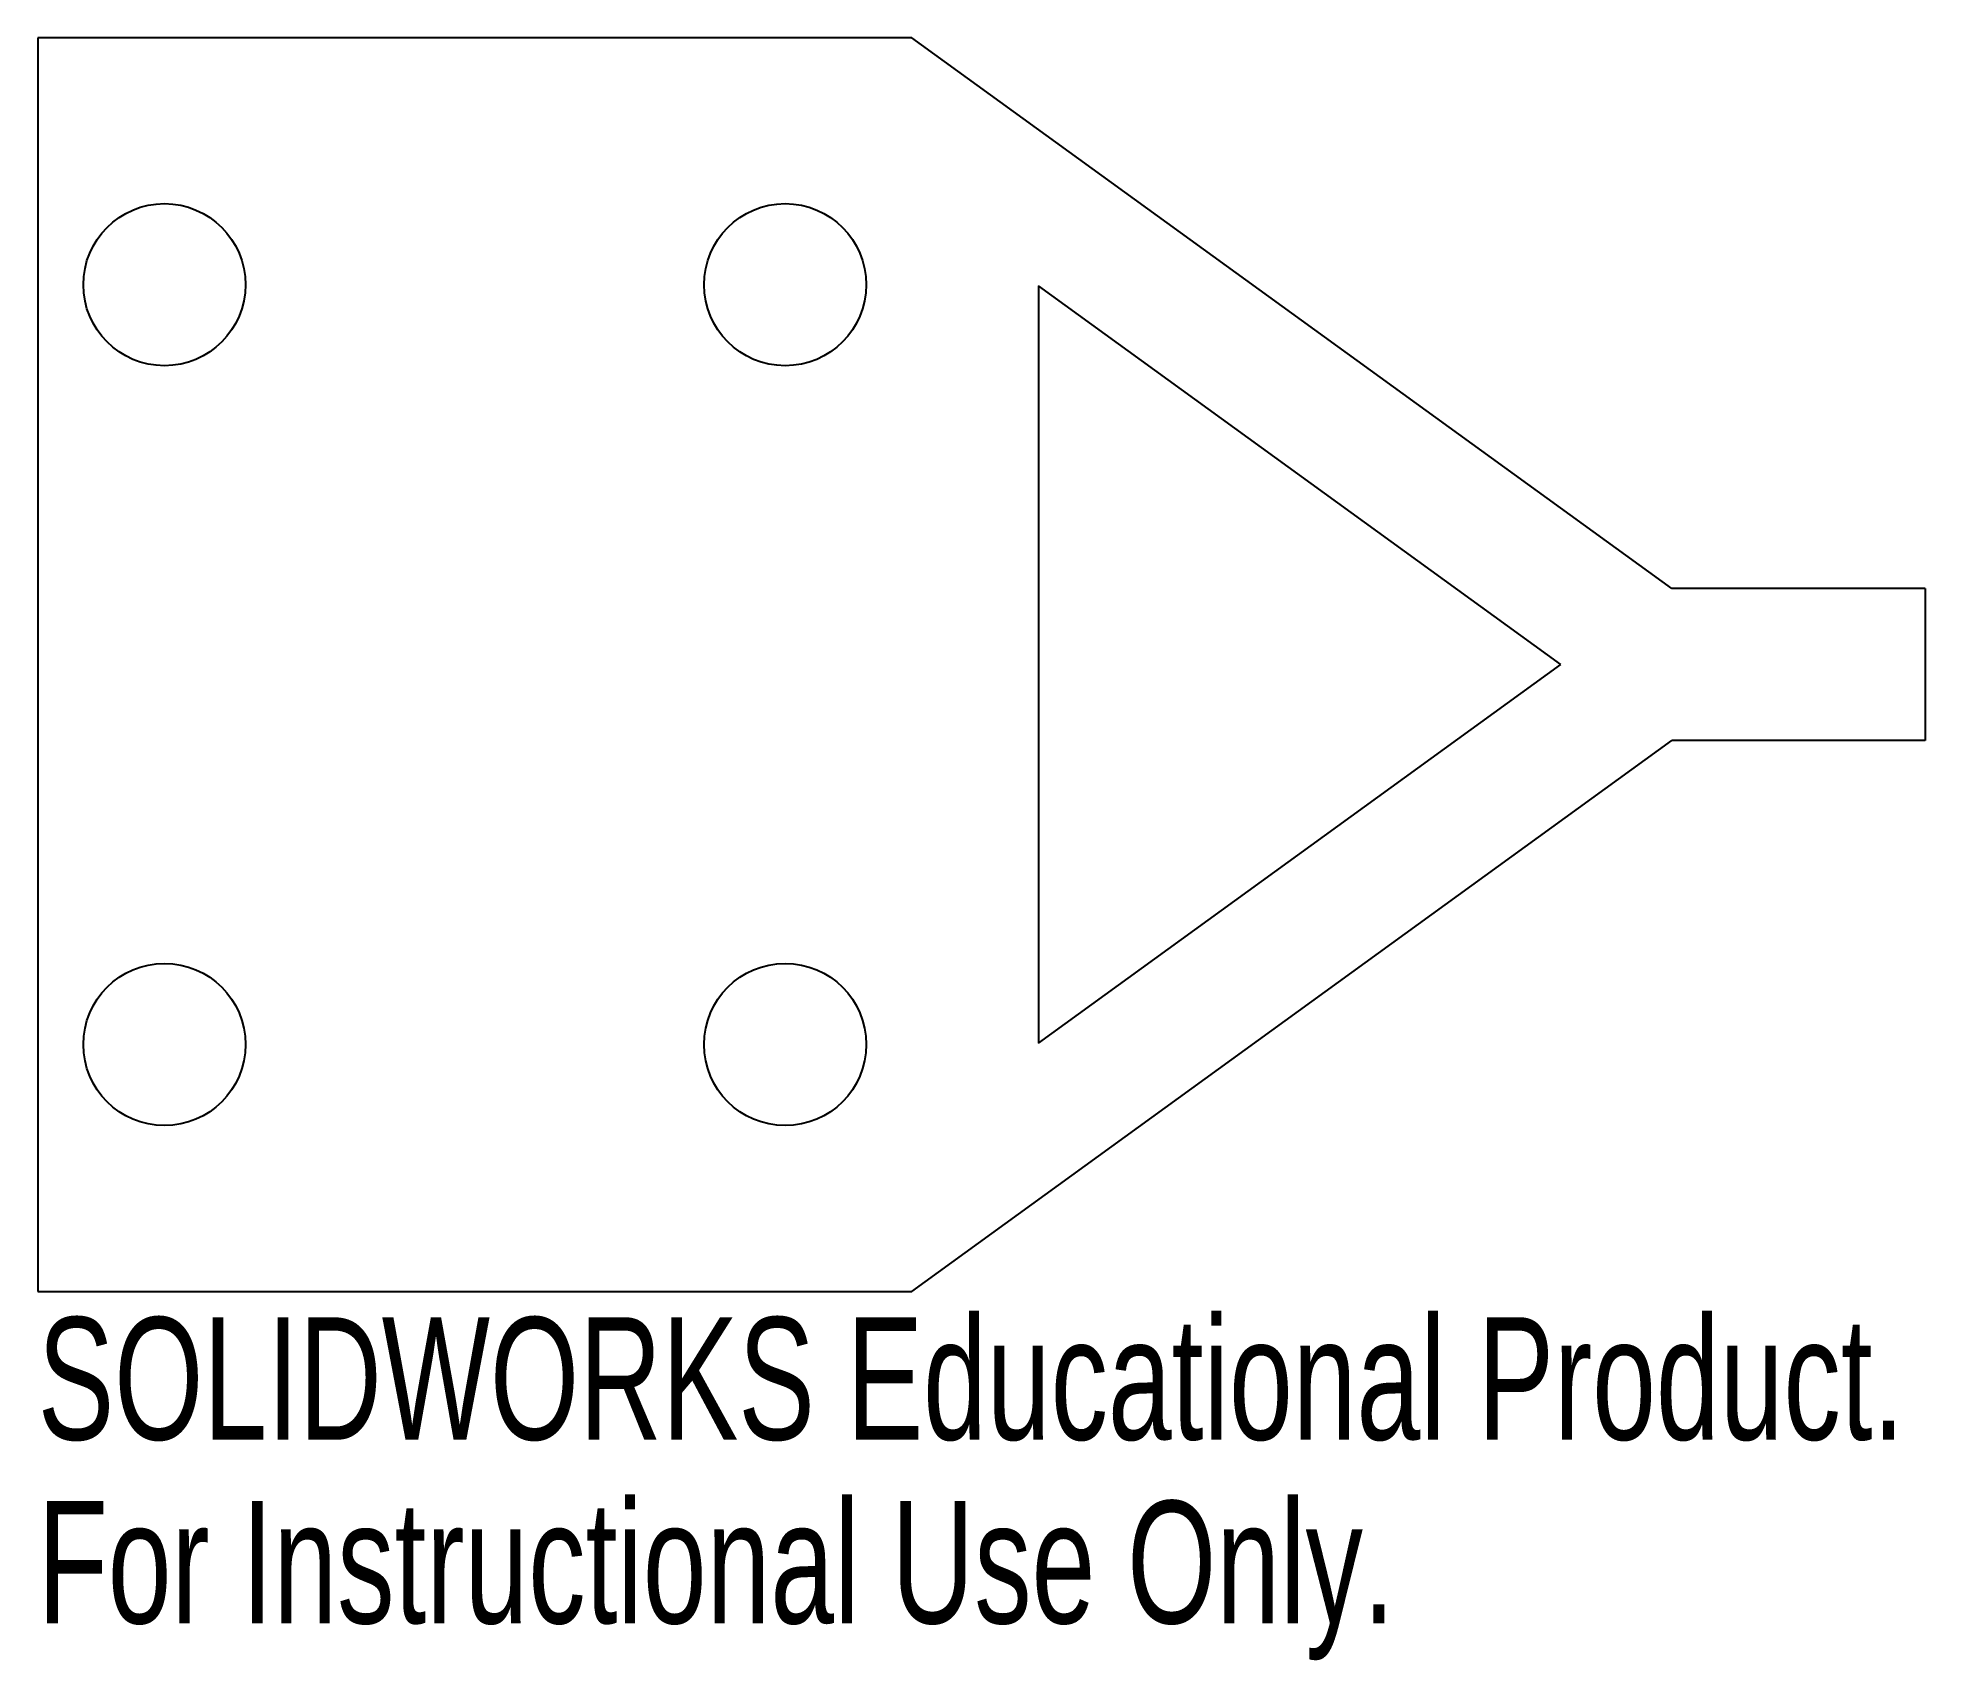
# Model space of a CAD drawing. Header units: millimetres. Extents: x 0 to 74.5, y -14.6 to 49.5.
import ezdxf

# ---------------------------------------------------------------- set-up
doc = ezdxf.new("R2010")
doc.units = ezdxf.units.MM
doc.styles.add('SLDTEXTSTYLE0', font='TXT', dxfattribs={"width": 0.7})

msp = doc.modelspace()

# ---------------------------------------------------------------- linework, layer by layer
at = {"color": 7, "linetype": 'Continuous', "lineweight": 25}
for p, q in [((34.5, 49.5), (0, 49.5)), ((0, 49.5), (0, 0)), ((64.5, 27.75), (34.5, 49.5)), ((39.5, 39.699), (39.5, 9.801)), ((60.12, 24.75), (39.5, 39.699)), ((74.5, 27.75), (64.5, 27.75)), ((74.5, 27.75), (74.5, 21.75)), ((39.5, 9.801), (60.12, 24.75)), ((34.5, 0), (64.5, 21.75)), ((74.5, 21.75), (64.5, 21.75)), ((0, 0), (34.5, 0))]:
    msp.add_line(p, q, dxfattribs=at)
for centre in [(5, 39.75), (29.5, 39.75), (5, 9.75), (29.5, 9.75)]:
    msp.add_circle(centre, 3.2, dxfattribs=at)

# ---------------------------------------------------------------- texts
at = {"color": 7, "linetype": 'Continuous', "char_height": 4.83362, "attachment_point": 1, "style": 'SLDTEXTSTYLE0'}
for s, insert in [('SOLIDWORKS Educational Product.', (0, -1.02)), ('For Instructional Use Only.', (0, -8.27))]:
    msp.add_mtext(s, dxfattribs=dict(at, insert=insert))

doc.saveas('drawing.dxf')
